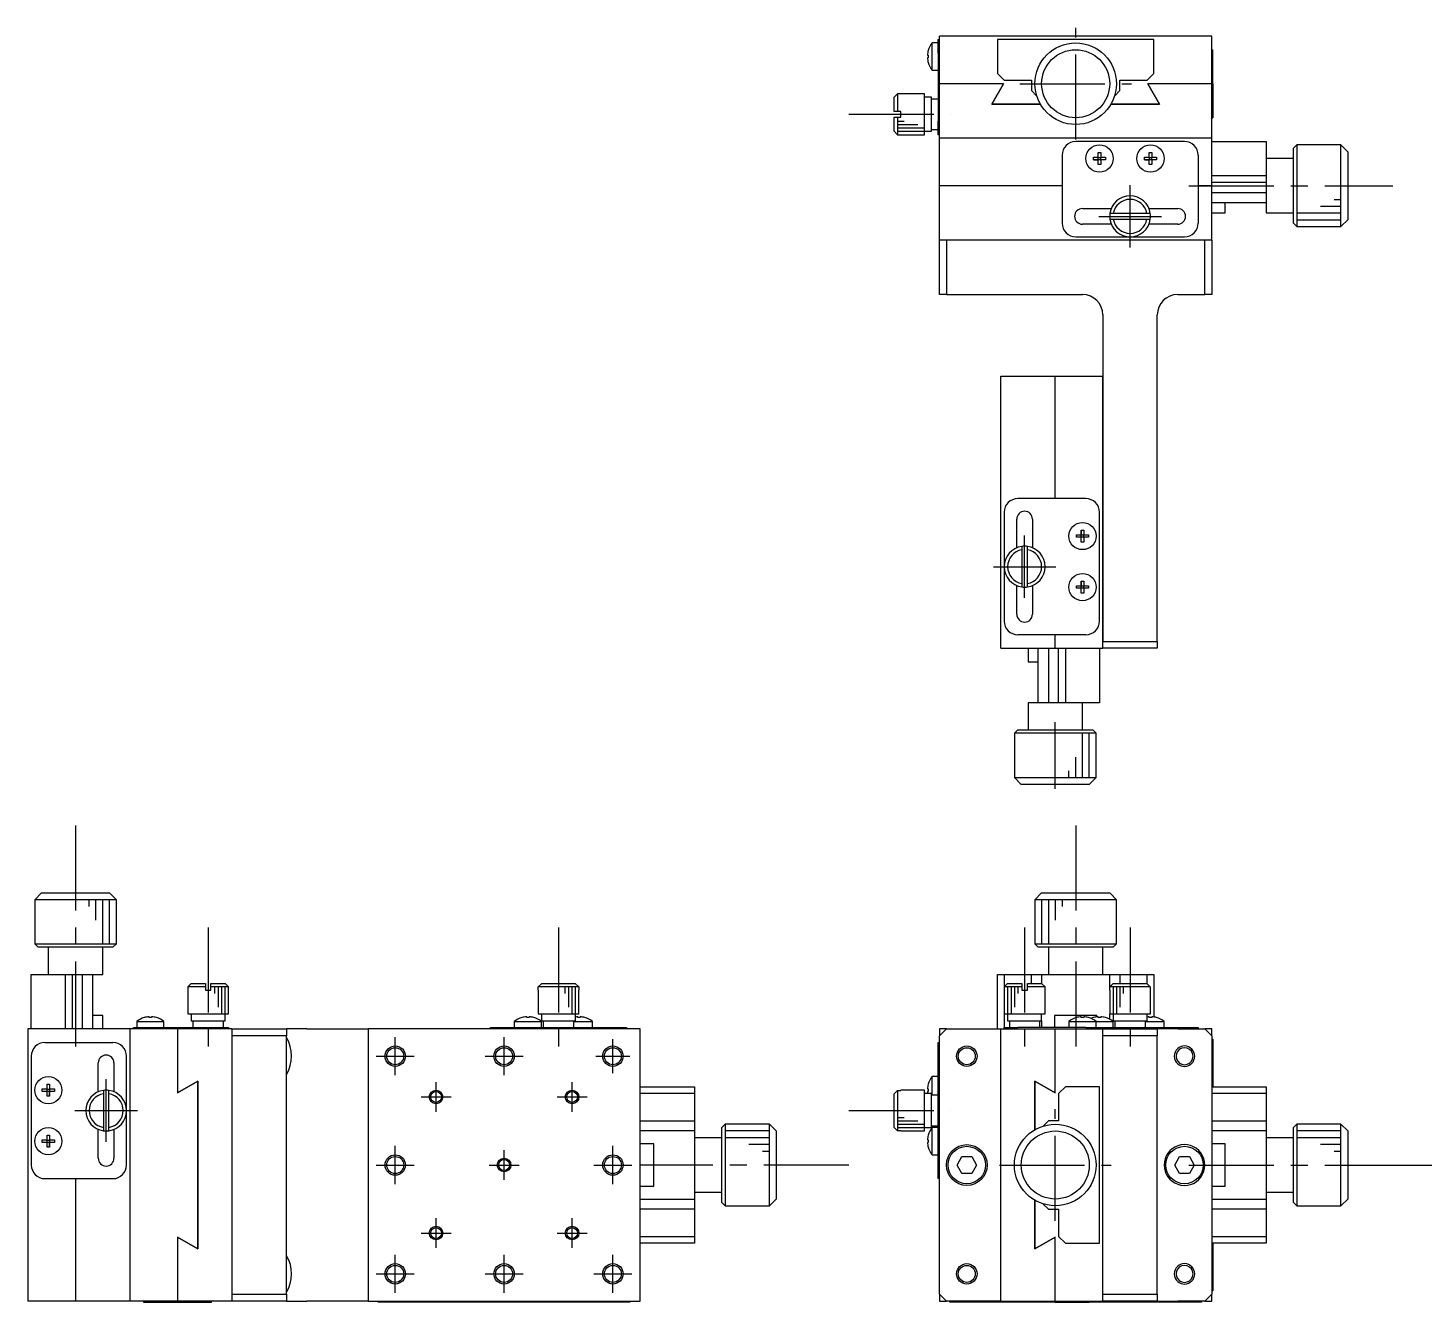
# Model space of a CAD drawing. Extents: x -70 to 406, y -5 to 333.
# Drawn here: x -4.7 to 200.5, y 145.7 to 333 of the extents above; entities that cross this region are included whole.
import ezdxf

# ---------------------------------------------------------------- set-up
doc = ezdxf.new("R2010")
doc.units = 0
doc.header["$LTSCALE"] = 10
doc.linetypes.add('CENTER', pattern=[2, 1.25, -0.25, 0.25, -0.25])
doc.layers.get('0').update_dxf_attribs({"linetype": 'CONTINUOUS'})
doc.layers.add('CENTER', color=1, linetype='CENTER')

msp = doc.modelspace()

# ---------------------------------------------------------------- linework, layer by layer
at = {"color": 7, "linetype": 'CONTINUOUS'}
for p, q in [((128.231722, 328.830366), (128.231722, 330.830366)), ((129.129721, 330.830366), (128.231722, 330.830366)), ((129.129721, 331.330366), (129.329721, 331.330366)), ((129.129721, 329.330366), (129.129721, 331.330366)), ((129.32972, 324.830366), (129.32972, 331.830366)), ((169.329721, 331.830366), (129.32972, 331.830366)), ((137.829722, 331.330368), (137.829722, 326.330367)), ((160.829722, 331.330368), (137.829722, 331.330368)), ((160.829722, 326.330367), (160.829722, 331.330368)), ((169.329722, 324.830366), (169.329721, 331.830366)), ((127.539863, 329.010366), (127.6602, 329.010366)), ((127.6602, 328.650366), (127.539863, 328.650366)), ((127.655577, 329.718982), (127.6602, 329.716727)), ((127.6602, 329.010366), (127.6602, 328.650366)), ((128.231722, 326.830366), (128.231722, 328.830366)), ((129.129721, 329.330366), (129.129721, 328.030366)), ((169.329722, 329.830366), (169.479722, 329.830366)), ((169.479722, 324.830366), (169.479722, 329.830366)), ((127.6602, 327.944004), (127.655577, 327.94175)), ((128.231722, 326.830366), (129.129721, 326.830366)), ((129.129721, 328.030366), (129.129721, 319.330366)), ((138.719722, 324.830366), (129.32972, 324.830366)), ((129.329722, 321.330366), (129.329722, 324.830366)), ((138.719722, 324.830366), (129.329722, 324.830366)), ((138.719722, 324.830366), (136.987672, 321.830366)), ((136.987672, 321.830366), (138.719722, 324.830366)), ((137.829722, 326.330367), (138.829722, 325.330367)), ((138.829722, 325.330367), (142.829723, 325.330367)), ((142.829723, 325.330367), (142.829723, 323.830368)), ((155.829721, 323.830368), (155.829721, 325.330367)), ((155.829721, 325.330367), (159.829722, 325.330367)), ((159.829722, 325.330367), (160.829722, 326.330367)), ((161.671773, 321.830366), (159.939722, 324.830366)), ((169.329722, 324.830366), (159.939722, 324.830366)), ((169.329722, 324.830366), (159.939722, 324.830366)), ((159.939722, 324.830366), (161.671773, 321.830366)), ((169.329722, 324.830366), (169.479722, 324.830366)), ((169.479722, 324.830366), (169.329722, 324.830366)), ((169.329722, 316.830366), (169.329722, 324.830366)), ((169.479722, 324.830366), (169.479722, 319.830366)), ((123.129721, 323.330366), (122.629721, 322.830366)), ((122.629721, 320.730366), (122.629721, 322.830366)), ((123.129721, 323.330366), (123.129721, 320.730366)), ((127.129721, 323.330366), (123.129721, 323.330366)), ((127.129721, 320.330366), (127.129721, 323.330366)), ((128.129721, 322.830366), (127.129721, 322.830366)), ((128.129721, 320.330366), (128.129721, 322.830366)), ((129.129721, 322.580367), (128.129721, 322.580367)), ((142.829723, 323.830368), (143.595408, 323.064683)), ((155.064037, 323.064683), (155.829721, 323.830368)), ((123.129721, 320.730366), (122.629721, 320.730366)), ((123.629721, 320.730366), (123.129721, 320.730366)), ((123.629721, 319.930366), (123.629721, 320.730366)), ((127.129721, 317.330366), (127.129721, 320.330366)), ((128.129721, 317.830366), (128.129721, 320.330366)), ((129.329722, 319.330366), (129.329722, 321.330366)), ((136.987672, 321.830366), (144.133571, 321.830366)), ((144.133571, 321.830366), (136.987672, 321.830366)), ((154.525874, 321.830366), (161.671773, 321.830366)), ((161.671773, 321.830366), (154.525874, 321.830366)), ((122.629721, 317.830366), (122.629721, 319.930366)), ((122.629721, 319.930366), (123.129721, 319.930366)), ((123.129721, 319.930366), (123.129721, 317.330366)), ((123.129721, 319.930366), (123.629721, 319.930366)), ((129.129721, 317.330366), (129.129721, 319.330366)), ((129.329722, 316.830366), (129.329722, 319.330366)), ((169.329722, 319.830366), (169.479722, 319.830366)), ((122.629721, 317.830366), (123.129721, 317.330366)), ((123.129721, 317.330366), (127.129721, 317.330366)), ((127.129721, 317.830366), (128.129721, 317.830366)), ((128.129721, 318.080367), (129.129721, 318.080367)), ((129.329721, 317.330366), (129.129721, 317.330366)), ((169.329722, 316.830366), (129.329721, 316.830366)), ((129.329721, 309.830366), (129.329721, 316.830366)), ((169.329722, 316.830366), (129.329722, 316.830366)), ((165.329722, 316.330366), (149.329722, 316.330366)), ((169.329722, 309.830366), (169.329722, 316.830366)), ((169.329722, 316.330368), (177.329722, 316.330368)), ((177.329722, 316.330368), (177.329722, 311.330367)), ((147.329722, 314.330366), (147.329722, 304.330366)), ((152.649722, 314.716727), (153.009722, 314.716727)), ((152.649722, 314.010366), (152.649722, 314.716727)), ((153.009722, 314.716727), (153.009722, 314.010366)), ((160.149722, 314.716727), (160.509722, 314.716727)), ((160.149722, 314.010366), (160.149722, 314.716727)), ((160.509722, 314.716727), (160.509722, 314.010366)), ((167.329722, 314.330366), (167.329722, 304.330366)), ((181.829722, 315.830367), (181.329722, 315.330367)), ((181.329722, 304.330367), (181.329722, 315.330367)), ((181.829722, 315.830367), (181.829722, 303.830367)), ((188.329722, 315.830367), (181.829722, 315.830367)), ((188.329722, 303.830367), (188.329722, 315.830367)), ((189.329722, 314.830367), (188.329722, 315.830367)), ((189.329722, 314.830367), (189.329722, 304.830367)), ((151.943361, 314.010366), (152.649722, 314.010366)), ((151.943361, 313.650366), (151.943361, 314.010366)), ((152.649722, 313.650366), (151.943361, 313.650366)), ((151.943361, 313.650366), (152.649722, 313.650366)), ((152.660095, 313.999994), (152.649722, 314.010366)), ((152.660095, 313.660738), (152.649722, 313.650366)), ((152.649722, 312.944004), (152.649722, 313.650366)), ((153.009722, 312.944004), (152.649722, 312.944004)), ((152.660095, 313.999994), (152.99935, 313.999994)), ((152.660095, 313.660738), (152.660095, 313.999994)), ((152.99935, 313.660738), (152.660095, 313.660738)), ((152.99935, 313.999994), (153.009722, 314.010366)), ((152.99935, 313.999994), (152.99935, 313.660738)), ((152.99935, 313.660738), (153.009722, 313.650366)), ((153.009722, 314.010366), (153.716084, 314.010366)), ((153.009722, 313.650366), (153.009722, 312.944004)), ((153.716084, 313.650366), (153.009722, 313.650366)), ((153.716084, 313.650366), (153.009722, 313.650366)), ((153.716084, 314.010366), (153.716084, 313.650366)), ((159.443361, 314.010366), (160.149722, 314.010366)), ((159.443361, 313.650366), (159.443361, 314.010366)), ((160.149722, 313.650366), (159.443361, 313.650366)), ((159.443361, 313.650366), (160.149722, 313.650366)), ((160.160095, 313.999994), (160.149722, 314.010366)), ((160.160095, 313.660738), (160.149722, 313.650366)), ((160.149722, 312.944004), (160.149722, 313.650366)), ((160.509722, 312.944004), (160.149722, 312.944004)), ((160.160095, 313.999994), (160.49935, 313.999994)), ((160.160095, 313.660738), (160.160095, 313.999994)), ((160.49935, 313.660738), (160.160095, 313.660738)), ((160.49935, 313.999994), (160.509722, 314.010366)), ((160.49935, 313.999994), (160.49935, 313.660738)), ((160.49935, 313.660738), (160.509722, 313.650366)), ((160.509722, 314.010366), (161.216084, 314.010366)), ((160.509722, 313.650366), (160.509722, 312.944004)), ((161.216084, 313.650366), (160.509722, 313.650366)), ((161.216084, 313.650366), (160.509722, 313.650366)), ((161.216084, 314.010366), (161.216084, 313.650366)), ((181.329722, 313.830367), (177.329722, 313.830367)), ((169.329722, 311.330367), (177.329722, 311.330367)), ((177.329722, 310.330367), (169.329722, 310.330367)), ((177.329722, 311.330367), (177.329722, 310.330367)), ((177.329722, 310.330367), (177.329722, 308.830368)), ((129.329721, 301.830366), (129.329721, 309.830366)), ((147.329722, 309.830366), (129.329721, 309.830366)), ((147.329722, 309.830366), (129.329721, 309.830366)), ((169.329721, 309.830366), (167.329722, 309.830366)), ((169.329722, 309.830366), (167.329722, 309.830366)), ((169.329721, 301.830366), (169.329721, 309.830366)), ((169.329722, 308.830368), (177.329722, 308.830368)), ((177.329722, 308.830368), (177.329722, 307.330368)), ((150.329722, 306.480366), (154.558891, 306.480366)), ((160.100552, 306.480366), (164.329722, 306.480366)), ((177.329722, 307.330368), (169.329722, 307.330368)), ((169.329722, 305.830367), (171.329722, 305.830367)), ((171.329722, 305.830367), (171.329722, 307.330368)), ((177.329722, 307.330368), (177.329722, 305.830367)), ((177.329722, 305.830367), (181.329722, 305.830367)), ((154.558891, 304.180366), (150.329722, 304.180366)), ((154.861929, 305.730366), (154.356508, 305.730366)), ((154.356508, 304.930366), (154.861929, 304.930366)), ((159.797514, 305.730366), (154.861929, 305.730366)), ((154.861929, 304.930366), (159.797514, 304.930366)), ((160.302935, 305.730366), (159.797514, 305.730366)), ((159.797514, 304.930366), (160.302935, 304.930366)), ((164.329722, 304.180366), (160.100552, 304.180366)), ((181.329722, 304.330367), (181.829722, 303.830367)), ((181.829722, 303.830367), (188.329722, 303.830367)), ((188.329722, 303.830367), (189.329722, 304.830367)), ((129.329721, 293.830366), (129.329721, 301.830366)), ((130.329721, 301.830366), (129.329721, 301.830366)), ((130.329721, 301.830366), (130.329721, 293.830366)), ((168.329721, 301.830366), (130.329721, 301.830366)), ((168.329721, 301.830366), (130.329721, 301.830366)), ((149.329722, 302.330366), (157.329721, 302.330366)), ((157.329721, 302.330366), (165.329722, 302.330366)), ((168.329721, 293.830366), (168.329721, 301.830366)), ((169.329721, 301.830366), (168.329721, 301.830366)), ((169.329721, 301.830366), (169.329721, 293.830366)), ((130.329721, 293.830366), (129.329721, 293.830366)), ((130.329721, 293.830366), (150.329721, 293.830366)), ((164.329721, 293.830366), (168.329721, 293.830366)), ((169.329721, 293.830366), (168.329721, 293.830366)), ((153.329721, 290.830366), (153.329721, 281.830367)), ((161.329721, 242.830366), (161.329721, 290.830366)), ((138.329721, 241.830367), (138.329721, 281.830367)), ((138.329721, 281.830367), (146.329721, 281.830367)), ((146.329721, 263.830366), (146.329721, 281.830367)), ((146.329721, 263.830366), (146.329721, 281.830367)), ((146.329721, 281.830367), (153.329721, 281.830367)), ((153.329721, 279.330367), (153.329721, 281.830367)), ((153.329721, 281.830367), (153.329721, 279.330367)), ((153.329721, 276.330367), (153.329721, 279.330367)), ((153.329721, 279.330367), (153.329721, 276.330367)), ((153.329721, 247.330367), (153.329721, 276.330367)), ((153.329721, 276.330367), (153.329721, 247.330367)), ((150.829721, 263.830366), (140.829721, 263.830366)), ((138.829721, 261.830366), (138.829721, 253.830367)), ((140.679721, 256.601197), (140.679721, 260.830366)), ((142.979721, 260.830366), (142.979721, 256.601197)), ((152.829721, 245.830366), (152.829721, 261.830366)), ((150.149721, 259.216727), (150.509721, 259.216727)), ((150.149721, 258.510366), (150.149721, 259.216727)), ((150.149721, 259.216727), (150.149721, 258.510366)), ((150.509721, 259.216727), (150.509721, 258.510366)), ((141.429721, 256.803581), (141.429721, 256.298159)), ((142.229721, 256.298159), (142.229721, 256.803581)), ((149.44336, 258.510366), (150.149721, 258.510366)), ((149.44336, 258.150366), (149.44336, 258.510366)), ((150.149721, 258.150366), (149.44336, 258.150366)), ((150.160094, 258.499994), (150.149721, 258.510366)), ((150.160094, 258.160738), (150.149721, 258.150366)), ((150.149721, 257.444004), (150.149721, 258.150366)), ((150.149721, 257.444004), (150.149721, 258.150366)), ((150.509721, 257.444004), (150.149721, 257.444004)), ((150.160094, 258.499994), (150.499349, 258.499994)), ((150.160094, 258.160738), (150.160094, 258.499994)), ((150.499349, 258.160738), (150.160094, 258.160738)), ((150.499349, 258.499994), (150.509721, 258.510366)), ((150.499349, 258.499994), (150.499349, 258.160738)), ((150.499349, 258.160738), (150.509721, 258.150366)), ((150.509721, 258.510366), (151.216083, 258.510366)), ((150.509721, 258.150366), (150.509721, 257.444004)), ((151.216083, 258.150366), (150.509721, 258.150366)), ((151.216083, 258.510366), (151.216083, 258.150366)), ((141.429721, 256.298159), (141.429721, 251.362574)), ((142.229721, 251.362574), (142.229721, 256.298159)), ((138.829721, 253.830367), (138.829721, 245.830366)), ((140.679721, 246.830366), (140.679721, 251.059537)), ((141.429721, 251.362574), (141.429721, 250.857153)), ((142.229721, 250.857153), (142.229721, 251.362574)), ((142.979721, 251.059537), (142.979721, 246.830366)), ((149.44336, 251.010366), (150.149721, 251.010366)), ((149.44336, 250.650366), (149.44336, 251.010366)), ((150.149721, 250.650366), (149.44336, 250.650366)), ((150.149721, 251.716727), (150.509721, 251.716727)), ((150.149721, 251.010366), (150.149721, 251.716727)), ((150.149721, 251.716727), (150.149721, 251.010366)), ((150.160094, 250.999994), (150.149721, 251.010366)), ((150.160094, 250.660738), (150.149721, 250.650366)), ((150.149721, 249.944004), (150.149721, 250.650366)), ((150.149721, 249.944004), (150.149721, 250.650366)), ((150.160094, 250.999994), (150.499349, 250.999994)), ((150.160094, 250.660738), (150.160094, 250.999994)), ((150.499349, 250.660738), (150.160094, 250.660738)), ((150.499349, 250.999994), (150.509721, 251.010366)), ((150.499349, 250.999994), (150.499349, 250.660738)), ((150.499349, 250.660738), (150.509721, 250.650366)), ((150.509721, 251.716727), (150.509721, 251.010366)), ((150.509721, 251.010366), (151.216083, 251.010366)), ((150.509721, 250.650366), (150.509721, 249.944004)), ((151.216083, 250.650366), (150.509721, 250.650366)), ((151.216083, 251.010366), (151.216083, 250.650366)), ((150.509721, 249.944004), (150.149721, 249.944004)), ((153.329721, 244.330367), (153.329721, 247.330367)), ((153.329721, 247.330367), (153.329721, 244.330367)), ((153.329721, 242.830366), (153.329721, 244.330367)), ((153.329721, 244.330367), (153.329721, 242.830366)), ((150.829721, 243.830366), (140.829721, 243.830366)), ((146.329721, 241.830367), (146.329721, 243.830366)), ((146.329721, 241.830366), (146.329721, 243.830366)), ((153.329721, 241.830366), (153.329721, 242.830366)), ((153.329721, 242.830366), (161.329721, 242.830366)), ((161.329721, 242.830366), (161.329721, 241.830366)), ((138.329721, 241.830367), (146.329721, 241.830367)), ((142.329722, 241.830366), (142.329722, 239.830366)), ((143.829723, 233.830366), (143.829723, 241.830366)), ((145.329723, 241.830366), (145.329723, 233.830366)), ((146.329721, 241.830366), (153.329721, 241.830366)), ((146.829722, 233.830366), (146.829722, 241.830366)), ((147.829722, 241.830366), (147.829722, 233.830366)), ((152.829723, 241.830366), (152.829723, 233.830366)), ((161.329721, 241.830366), (153.329721, 241.830366)), ((142.329722, 239.830366), (143.829723, 239.830366)), ((143.829723, 233.830366), (142.329722, 233.830366)), ((142.329722, 233.830366), (142.329722, 229.830366)), ((145.329723, 233.830366), (143.829723, 233.830366)), ((146.829722, 233.830366), (145.329723, 233.830366)), ((147.829722, 233.830366), (146.829722, 233.830366)), ((152.829723, 233.830366), (147.829722, 233.830366)), ((150.329722, 229.830366), (150.329722, 233.830366)), ((140.829722, 229.830366), (140.329722, 229.330366)), ((152.329722, 229.330366), (140.329722, 229.330366)), ((140.329722, 229.330366), (140.329722, 222.830366)), ((140.829722, 229.830366), (151.829722, 229.830366)), ((152.329722, 229.330366), (151.829722, 229.830366)), ((152.329722, 222.830366), (152.329722, 229.330366)), ((140.329722, 222.830366), (152.329722, 222.830366)), ((140.329722, 222.830366), (141.329722, 221.830366)), ((151.329722, 221.830366), (141.329722, 221.830366)), ((151.329722, 221.830366), (152.329722, 222.830366)), ((-2.696987, 205.870603), (-3.696987, 204.870603)), ((-2.696987, 205.870603), (7.303013, 205.870603)), ((8.303013, 204.870603), (7.303013, 205.870603)), ((144.329722, 205.870603), (143.329722, 204.870603)), ((144.329722, 205.870603), (154.329722, 205.870603)), ((155.329722, 204.870603), (154.329722, 205.870603)), ((8.303013, 204.870603), (-3.696987, 204.870603)), ((-3.696987, 204.870603), (-3.696987, 198.370603)), ((8.303013, 198.370603), (8.303013, 204.870603)), ((155.329722, 204.870603), (143.329722, 204.870603)), ((143.329722, 204.870603), (143.329722, 198.370603)), ((155.329722, 198.370603), (155.329722, 204.870603)), ((-3.696987, 198.370603), (8.303013, 198.370603)), ((-3.696987, 198.370603), (-3.196987, 197.870603)), ((7.803013, 197.870603), (-3.196987, 197.870603)), ((-1.696987, 197.870603), (-1.696987, 193.870603)), ((6.303013, 193.870603), (6.303013, 197.870603)), ((7.803013, 197.870603), (8.303013, 198.370603)), ((143.329722, 198.370603), (155.329722, 198.370603)), ((143.329722, 198.370603), (143.829722, 197.870603)), ((154.829722, 197.870603), (143.829722, 197.870603)), ((145.329722, 197.870603), (145.329722, 193.870603)), ((153.329722, 193.870603), (153.329722, 197.870603)), ((154.829722, 197.870603), (155.329722, 198.370603)), ((-4.196988, 185.870603), (-4.196988, 193.870603)), ((-4.196988, 193.870603), (0.803013, 193.870603)), ((0.803013, 185.870603), (0.803013, 193.870603)), ((0.803013, 193.870603), (1.803013, 193.870603)), ((1.803013, 193.870603), (1.803013, 185.870603)), ((1.803013, 193.870603), (3.303012, 193.870603)), ((3.303012, 185.870603), (3.303012, 193.870603)), ((3.303012, 193.870603), (4.803012, 193.870603)), ((4.803012, 193.870603), (4.803012, 185.870603)), ((4.803012, 193.870603), (6.303013, 193.870603)), ((137.829722, 185.870603), (137.829722, 193.870603)), ((137.829722, 193.870603), (138.829722, 193.870603)), ((138.829722, 193.870603), (138.829722, 192.070602)), ((138.829722, 193.870603), (142.829723, 193.870603)), ((142.829723, 192.570601), (142.829723, 193.870603)), ((142.829723, 193.870603), (144.329723, 193.870603)), ((144.329723, 193.870603), (146.207223, 193.870603)), ((144.329723, 193.870603), (144.329723, 192.570601)), ((146.207223, 193.870603), (152.452222, 193.870603)), ((152.452222, 193.870603), (154.329721, 193.870603)), ((154.329721, 191.570602), (154.329721, 193.870603)), ((154.329721, 193.870603), (155.829721, 193.870603)), ((155.829721, 193.870603), (155.829721, 192.570602)), ((155.829721, 193.870603), (159.829722, 193.870603)), ((159.829722, 192.538739), (159.829722, 193.870603)), ((159.829722, 193.870603), (160.829722, 193.870603)), ((160.829722, 193.870603), (160.829722, 187.626168)), ((19.303014, 192.570602), (18.803014, 192.070602)), ((21.403014, 192.070602), (18.803014, 192.070602)), ((18.803014, 192.070602), (18.803014, 188.070602)), ((19.303014, 192.570602), (21.403014, 192.570602)), ((21.403014, 192.570602), (21.403014, 192.070602)), ((21.403014, 192.070602), (21.403014, 191.570602)), ((21.403014, 191.570602), (22.203014, 191.570602)), ((22.203014, 192.570602), (24.303014, 192.570602)), ((22.203014, 192.070602), (22.203014, 192.570602)), ((24.803014, 192.070602), (22.203014, 192.070602)), ((22.203014, 191.570602), (22.203014, 192.070602)), ((24.803014, 192.070602), (24.303014, 192.570602)), ((24.803014, 188.070602), (24.803014, 192.070602)), ((70.303013, 191.570601), (70.329799, 191.570601)), ((70.303013, 191.570601), (70.303013, 188.070601)), ((70.329799, 192.070601), (70.83522, 192.570601)), ((76.276226, 192.070601), (70.329799, 192.070601)), ((70.329799, 191.570601), (70.329799, 192.070601)), ((70.83522, 192.570601), (75.770805, 192.570601)), ((75.770805, 192.570601), (76.276226, 192.070601)), ((76.276226, 192.070601), (76.276226, 191.570601)), ((76.276226, 191.570601), (76.303013, 191.570601)), ((76.303013, 188.070601), (76.303013, 191.570601)), ((139.329721, 192.570601), (138.829721, 192.070601)), ((141.429721, 192.070601), (138.829721, 192.070601)), ((138.829721, 192.070601), (138.829721, 188.070601)), ((139.329721, 192.570601), (141.429721, 192.570601)), ((141.429721, 192.570601), (141.429721, 192.070601)), ((141.429721, 192.070601), (141.429721, 191.570601)), ((141.429721, 191.570601), (142.229721, 191.570601)), ((142.229721, 192.570601), (144.329721, 192.570601)), ((142.229721, 192.070601), (142.229721, 192.570601)), ((144.829721, 192.070601), (142.229721, 192.070601)), ((142.229721, 191.570601), (142.229721, 192.070601)), ((144.829721, 192.070601), (144.329721, 192.570601)), ((144.829721, 188.070601), (144.829721, 192.070601)), ((154.329721, 191.570602), (154.356508, 191.570602)), ((154.329721, 191.570602), (154.329721, 188.070602)), ((154.356508, 192.070602), (154.861929, 192.570602)), ((160.302935, 192.070602), (154.356508, 192.070602)), ((154.356508, 191.570602), (154.356508, 192.070602)), ((154.861929, 192.570602), (159.797514, 192.570602)), ((159.797514, 192.570602), (160.302935, 192.070602)), ((160.302935, 192.070602), (160.302935, 191.570602)), ((160.302935, 191.570602), (160.329721, 191.570602)), ((160.329721, 188.070602), (160.329721, 191.570602)), ((6.303013, 187.870603), (4.803012, 187.870603)), ((6.303013, 185.870603), (6.303013, 187.870603)), ((11.303014, 186.968601), (15.303014, 186.968601)), ((11.303014, 186.968601), (11.303014, 186.070602)), ((12.416652, 187.540123), (12.414398, 187.544746)), ((13.123014, 187.540123), (13.123014, 187.66046)), ((13.483014, 187.540123), (13.123014, 187.540123)), ((13.483014, 187.66046), (13.483014, 187.540123)), ((14.19163, 187.544746), (14.189375, 187.540123)), ((15.303014, 186.070602), (15.303014, 186.968601)), ((18.803014, 188.070602), (24.803014, 188.070602)), ((19.303014, 188.070602), (19.303014, 187.070602)), ((19.303014, 187.070602), (24.303014, 187.070602)), ((19.553013, 187.070602), (19.553013, 186.070602)), ((24.053013, 186.070602), (24.053013, 187.070602)), ((24.303014, 187.070602), (24.303014, 188.070602)), ((66.803014, 186.9686), (70.803014, 186.9686)), ((66.803014, 186.9686), (66.803014, 186.070601)), ((67.916652, 187.540122), (67.914398, 187.544745)), ((67.916652, 187.540122), (67.914398, 187.544745)), ((68.623014, 187.540122), (68.623014, 187.660459)), ((68.983014, 187.540122), (68.623014, 187.540122)), ((68.983014, 187.660459), (68.983014, 187.540122)), ((69.69163, 187.544745), (69.689375, 187.540122)), ((69.69163, 187.544745), (69.689375, 187.540122)), ((70.303013, 188.070601), (76.303013, 188.070601)), ((70.803013, 188.070601), (70.803013, 187.070601)), ((70.803013, 187.070601), (75.803013, 187.070601)), ((70.803014, 186.070601), (70.803014, 186.9686)), ((71.053013, 187.070601), (71.053013, 186.070601)), ((75.553013, 186.070601), (75.553013, 187.070601)), ((75.553013, 186.9686), (78.303014, 186.9686)), ((75.803013, 187.070601), (75.803013, 188.070601)), ((76.123014, 187.540122), (76.123014, 187.660459)), ((76.483014, 187.540122), (76.123014, 187.540122)), ((76.483014, 187.660459), (76.483014, 187.540122)), ((77.19163, 187.544745), (77.189375, 187.540122)), ((77.19163, 187.544745), (77.189375, 187.540122)), ((78.303014, 186.070601), (78.303014, 186.9686)), ((138.829721, 188.070601), (141.829721, 188.070601)), ((138.829722, 188.070601), (138.829722, 186.070601)), ((139.329721, 188.070601), (139.329721, 187.070601)), ((139.329721, 187.070601), (141.829721, 187.070601)), ((139.579722, 187.070601), (139.579722, 186.070601)), ((141.829721, 188.070601), (144.829721, 188.070601)), ((141.829721, 187.070601), (144.329721, 187.070601)), ((144.079722, 186.070601), (144.079722, 187.070601)), ((144.329721, 187.070601), (144.329721, 188.070601)), ((144.329722, 187.070601), (144.329723, 186.070601)), ((146.207223, 187.870603), (146.207223, 186.070601)), ((152.452222, 187.870603), (146.207223, 187.870603)), ((148.329721, 186.9686), (150.329721, 186.9686)), ((148.329721, 186.9686), (148.329721, 186.070601)), ((149.44336, 187.540122), (149.441105, 187.544745)), ((150.149721, 187.540122), (150.149721, 187.660459)), ((150.509721, 187.540122), (150.149721, 187.540122)), ((150.329721, 186.9686), (152.329721, 186.9686)), ((150.509721, 187.660459), (150.509721, 187.540122)), ((150.829722, 186.968601), (152.32972, 186.968601)), ((151.218337, 187.544745), (151.216083, 187.540122)), ((151.943361, 187.540123), (151.941106, 187.544746)), ((151.943361, 187.540123), (151.941106, 187.544746)), ((152.32972, 186.968601), (154.829722, 186.968601)), ((152.329721, 186.070601), (152.329721, 186.9686)), ((152.452222, 187.643155), (152.452222, 187.870603)), ((152.649722, 187.540123), (152.649722, 187.66046)), ((153.009722, 187.540123), (152.649722, 187.540123)), ((153.009722, 187.66046), (153.009722, 187.540123)), ((153.718338, 187.544746), (153.716084, 187.540123)), ((153.718338, 187.544746), (153.716084, 187.540123)), ((154.329721, 188.070602), (160.329721, 188.070602)), ((154.329721, 187.297261), (154.329721, 188.070602)), ((154.829721, 188.070602), (154.829721, 187.070602)), ((154.829721, 187.070602), (159.829721, 187.070602)), ((154.829722, 186.070602), (154.829722, 186.968601)), ((155.079721, 187.070602), (155.079721, 186.070602)), ((159.579721, 186.070602), (159.579721, 187.070602)), ((159.579721, 186.968601), (162.329722, 186.968601)), ((159.829721, 187.070602), (159.829721, 188.070602)), ((160.149722, 187.540123), (160.149722, 187.66046)), ((160.509722, 187.540123), (160.149722, 187.540123)), ((160.509722, 187.66046), (160.509722, 187.540123)), ((161.218338, 187.544746), (161.216084, 187.540123)), ((161.218338, 187.544746), (161.216084, 187.540123)), ((162.329722, 186.070602), (162.329722, 186.968601)), ((-4.696986, 185.870603), (-4.696986, 145.870602)), ((2.303014, 185.870603), (-4.696986, 185.870603)), ((2.303014, 185.870603), (2.303014, 183.870603)), ((10.303014, 185.870602), (2.303014, 185.870602)), ((2.303014, 185.870602), (2.303014, 183.870603)), ((10.303014, 185.870602), (10.303014, 145.870601)), ((17.303014, 185.870602), (10.303014, 185.870602)), ((10.303014, 185.870602), (10.303014, 145.870602)), ((10.803014, 185.870602), (10.803014, 186.070602)), ((10.803014, 186.070602), (12.803014, 186.070602)), ((12.803014, 186.070602), (14.103014, 186.070602)), ((14.103014, 186.070602), (22.803014, 186.070602)), ((17.303014, 185.870602), (17.303014, 176.4806)), ((17.303014, 185.870601), (17.303014, 176.480601)), ((25.303014, 185.870601), (17.303014, 185.870601)), ((22.803014, 186.070602), (24.803014, 186.070602)), ((24.803014, 186.070602), (24.803014, 185.870602)), ((25.303014, 185.870601), (33.303014, 185.870601)), ((25.303014, 185.870601), (25.303014, 184.870601)), ((33.303014, 184.870601), (25.303014, 184.870601)), ((25.303014, 184.870601), (25.303014, 146.870601)), ((25.303014, 184.870601), (25.303014, 146.870601)), ((33.303014, 185.870601), (33.303014, 184.870601)), ((36.303014, 185.870601), (33.303014, 185.870601)), ((33.303014, 146.870601), (33.303014, 184.870601)), ((36.303014, 185.870601), (45.303013, 185.870601)), ((45.303013, 185.8706), (45.303013, 145.8706)), ((85.303013, 185.8706), (45.303013, 185.8706)), ((63.303014, 185.870601), (63.303014, 186.070601)), ((63.303014, 186.070601), (65.303014, 186.070601)), ((65.303014, 186.070601), (68.003014, 186.070601)), ((68.003014, 186.070601), (69.603014, 186.070601)), ((69.603014, 186.070601), (75.503014, 186.070601)), ((75.503014, 186.070601), (77.103014, 186.070601)), ((77.103014, 186.070601), (81.303014, 186.070601)), ((81.303014, 186.070601), (83.303014, 186.070601)), ((83.303014, 186.070601), (83.303014, 185.870601)), ((85.303013, 145.8706), (85.303013, 185.8706)), ((130.329721, 185.870601), (129.329721, 184.870601)), ((129.329721, 185.870601), (129.329721, 184.870601)), ((130.329721, 185.870601), (129.329721, 185.870601)), ((129.329721, 146.870601), (129.329721, 184.870601)), ((130.329721, 185.870601), (138.329721, 185.8706)), ((138.329721, 145.8706), (138.329721, 185.8706)), ((138.329721, 185.8706), (146.329721, 185.8706)), ((138.829721, 185.870601), (138.829721, 186.070601)), ((138.829721, 186.070601), (140.829721, 186.070601)), ((149.529721, 186.070601), (140.829721, 186.070601)), ((146.329721, 176.480599), (146.329721, 185.870601)), ((146.329721, 185.870601), (153.329721, 185.870601)), ((146.329721, 176.4806), (146.329721, 185.8706)), ((150.829721, 186.070601), (149.529721, 186.070601)), ((150.829721, 186.070601), (152.829721, 186.070601)), ((152.829721, 186.070601), (153.629722, 186.070602)), ((152.829721, 186.070601), (152.829721, 185.870601)), ((153.329721, 184.870601), (153.329721, 185.870601)), ((153.329721, 185.870601), (161.329721, 185.870601)), ((153.329721, 183.370601), (153.329721, 184.870601)), ((161.329721, 184.870601), (153.329721, 184.870601)), ((153.329721, 183.370601), (153.329721, 184.870601)), ((153.629722, 186.070602), (159.529722, 186.070602)), ((159.529722, 186.070602), (161.129722, 186.070602)), ((161.129722, 186.070602), (165.329722, 186.070602)), ((161.329721, 185.870601), (161.329721, 184.870601)), ((164.329721, 185.870601), (161.329721, 185.870601)), ((161.329721, 146.870601), (161.329721, 184.870601)), ((164.329721, 185.870601), (168.329721, 185.870601)), ((165.329722, 186.070602), (167.329722, 186.070602)), ((167.329722, 186.070602), (167.329722, 185.870602)), ((169.329721, 184.870601), (168.329721, 185.870601)), ((169.329721, 185.870601), (168.329721, 185.870601)), ((169.329721, 184.870601), (169.329721, 185.870601)), ((169.329721, 184.870601), (169.329721, 146.870601)), ((-2.196986, 183.870603), (7.803014, 183.870603)), ((33.310858, 184.61317), (33.303014, 184.699028)), ((129.129721, 183.870603), (129.329721, 183.870603)), ((129.129721, 181.870603), (129.129721, 183.870603)), ((153.329721, 180.370601), (153.329721, 183.370601)), ((153.329721, 180.370601), (153.329721, 183.370601)), ((169.329722, 184.370602), (169.479722, 184.370602)), ((169.479722, 184.370602), (169.479722, 177.3706)), ((-4.196986, 181.870603), (-4.196986, 165.870603)), ((5.653014, 176.641432), (5.653014, 180.870603)), ((7.953014, 180.870603), (7.953014, 176.641432)), ((9.803014, 173.870602), (9.803014, 181.870603)), ((129.129721, 177.670603), (129.129721, 181.870603)), ((33.303014, 179.042173), (33.318494, 179.168965)), ((128.231722, 176.120602), (128.231722, 178.870603)), ((129.129721, 178.870603), (128.231722, 178.870603)), ((153.329721, 151.370601), (153.329721, 180.370601)), ((153.329721, 151.370601), (153.329721, 180.370601)), ((-2.583348, 176.690603), (-2.583348, 177.050603)), ((-2.583348, 177.050603), (-1.876986, 177.050603)), ((-1.876986, 176.690603), (-2.583348, 176.690603)), ((-1.876986, 177.756964), (-1.516986, 177.756964)), ((-1.876986, 177.050603), (-1.876986, 177.756964)), ((-1.866614, 177.04023), (-1.876986, 177.050603)), ((-1.866614, 176.700975), (-1.876986, 176.690603)), ((-1.876986, 175.984241), (-1.876986, 176.690603)), ((-1.866614, 176.700975), (-1.866614, 177.04023)), ((-1.866614, 177.04023), (-1.527358, 177.04023)), ((-1.527358, 176.700975), (-1.866614, 176.700975)), ((-1.527358, 177.04023), (-1.516986, 177.050603)), ((-1.527358, 177.04023), (-1.527358, 176.700975)), ((-1.527358, 176.700975), (-1.516986, 176.690603)), ((-1.516986, 177.756964), (-1.516986, 177.050603)), ((-1.516986, 177.756964), (-1.516986, 177.050603)), ((-1.516986, 177.050603), (-0.810625, 177.050603)), ((-1.516986, 176.690603), (-1.516986, 175.984241)), ((-0.810625, 176.690603), (-1.516986, 176.690603)), ((-1.516986, 175.984241), (-1.516986, 176.690603)), ((-0.810625, 177.050603), (-0.810625, 176.690603)), ((6.403014, 176.843815), (6.403014, 176.338394)), ((7.203014, 176.338394), (7.203014, 176.843815)), ((20.303014, 178.212651), (17.303014, 176.480601)), ((17.303014, 176.4806), (20.303014, 178.21265)), ((20.303014, 153.52855), (20.303014, 178.212651)), ((20.303014, 178.21265), (20.303014, 153.528549)), ((85.303014, 177.370599), (93.303014, 177.370599)), ((93.303014, 177.370599), (93.303014, 176.370599)), ((122.629721, 176.338394), (123.129721, 176.843815)), ((123.129721, 176.843815), (123.129721, 170.897388)), ((123.129721, 176.843815), (123.629721, 176.843815)), ((123.629721, 176.843815), (123.629721, 176.870602)), ((127.129721, 176.870602), (123.629721, 176.870602)), ((127.129721, 170.870602), (127.129721, 176.870602)), ((127.539863, 177.050603), (127.6602, 177.050603)), ((127.6602, 176.690603), (127.539863, 176.690603)), ((127.655577, 177.759219), (127.6602, 177.756964)), ((127.655577, 177.759219), (127.6602, 177.756964)), ((127.6602, 177.050603), (127.6602, 176.690603)), ((129.129721, 176.070603), (129.129721, 177.670603)), ((143.329721, 178.21265), (143.329721, 171.06675)), ((146.329721, 176.4806), (143.329721, 178.21265)), ((143.329721, 171.06675), (143.329721, 178.212649)), ((143.329721, 178.212649), (146.329721, 176.480599)), ((147.829722, 177.370599), (146.829722, 176.370599)), ((152.829723, 177.370599), (147.829722, 177.370599)), ((152.829723, 154.370599), (152.829723, 177.370599)), ((169.329722, 177.3706), (177.329722, 177.3706)), ((177.329722, 177.3706), (177.329722, 176.3706)), ((-1.516986, 175.984241), (-1.876986, 175.984241)), ((6.403014, 176.338394), (6.403014, 171.402809)), ((7.203014, 171.402809), (7.203014, 176.338394)), ((93.303014, 176.370599), (85.303014, 176.370599)), ((93.303014, 176.370599), (93.303014, 172.370598)), ((122.629721, 171.402809), (122.629721, 176.338394)), ((128.129721, 176.370602), (127.129721, 176.370602)), ((128.129721, 171.370602), (128.129721, 176.370602)), ((129.129721, 176.120602), (128.129721, 176.120602)), ((129.129721, 170.170603), (129.129721, 176.070603)), ((146.829722, 176.370599), (146.829722, 172.370598)), ((177.329722, 176.3706), (169.329722, 176.3706)), ((177.329722, 176.3706), (177.329722, 172.370599)), ((9.803014, 165.870603), (9.803014, 173.870602)), ((5.653014, 166.870603), (5.653014, 171.099771)), ((6.403014, 171.402809), (6.403014, 170.897388)), ((7.203014, 170.897388), (7.203014, 171.402809)), ((7.953014, 171.099771), (7.953014, 166.870603)), ((85.303014, 172.370598), (93.303014, 172.370598)), ((93.303014, 170.870598), (85.303014, 170.870598)), ((93.303014, 172.370598), (93.303014, 170.870598)), ((93.303014, 170.870598), (93.303014, 168.993098)), ((97.803014, 171.870599), (97.303014, 171.370599)), ((97.303014, 160.370599), (97.303014, 171.370599)), ((97.803014, 171.870599), (97.803014, 159.870599)), ((104.303014, 171.870599), (97.803014, 171.870599)), ((104.303014, 159.870599), (104.303014, 171.870599)), ((105.303014, 170.870599), (104.303014, 171.870599)), ((105.303014, 170.870599), (105.303014, 160.870599)), ((123.129721, 170.897388), (122.629721, 171.402809)), ((123.629721, 170.897388), (123.129721, 170.897388)), ((123.629721, 170.870602), (123.629721, 170.897388)), ((123.629721, 170.870602), (127.129721, 170.870602)), ((127.129721, 171.370602), (128.129721, 171.370602)), ((128.129721, 171.620602), (129.129721, 171.620602)), ((128.231722, 167.370603), (128.231722, 171.370603)), ((129.129721, 171.370603), (128.231722, 171.370603)), ((145.329723, 172.370598), (144.564039, 171.604913)), ((146.829722, 172.370598), (145.329723, 172.370598)), ((169.329722, 172.370599), (177.329722, 172.370599)), ((177.329722, 170.870599), (169.329722, 170.870599)), ((177.329722, 172.370599), (177.329722, 170.870599)), ((177.329722, 170.870599), (177.329722, 168.993099)), ((181.829722, 171.8706), (181.329722, 171.3706)), ((181.329722, 160.3706), (181.329722, 171.3706)), ((181.829722, 171.8706), (181.829722, 159.8706)), ((188.329722, 171.8706), (181.829722, 171.8706)), ((188.329722, 159.8706), (188.329722, 171.8706)), ((189.329722, 170.8706), (188.329722, 171.8706)), ((189.329722, 170.8706), (189.329722, 160.8706)), ((-2.583348, 169.190603), (-2.583348, 169.550603)), ((-2.583348, 169.550603), (-1.876986, 169.550603)), ((-1.876986, 169.190603), (-2.583348, 169.190603)), ((-1.876986, 170.256964), (-1.516986, 170.256964)), ((-1.876986, 169.550603), (-1.876986, 170.256964)), ((-1.866614, 169.54023), (-1.876986, 169.550603)), ((-1.866614, 169.200975), (-1.876986, 169.190603)), ((-1.876986, 168.484241), (-1.876986, 169.190603)), ((-1.516986, 168.484241), (-1.876986, 168.484241)), ((-1.866614, 169.200975), (-1.866614, 169.54023)), ((-1.866614, 169.54023), (-1.527358, 169.54023)), ((-1.527358, 169.200975), (-1.866614, 169.200975)), ((-1.527358, 169.54023), (-1.516986, 169.550603)), ((-1.527358, 169.54023), (-1.527358, 169.200975)), ((-1.527358, 169.200975), (-1.516986, 169.190603)), ((-1.516986, 170.256964), (-1.516986, 169.550603)), ((-1.516986, 170.256964), (-1.516986, 169.550603)), ((-1.516986, 169.550603), (-0.810625, 169.550603)), ((-1.516986, 169.190603), (-1.516986, 168.484241)), ((-0.810625, 169.190603), (-1.516986, 169.190603)), ((-1.516986, 168.484241), (-1.516986, 169.190603)), ((-0.810625, 169.550603), (-0.810625, 169.190603)), ((87.303014, 168.993098), (85.303014, 168.993098)), ((87.303014, 162.748099), (87.303014, 168.993098)), ((97.303014, 169.870599), (93.303014, 169.870599)), ((93.303014, 168.993098), (93.303014, 162.748099)), ((127.539863, 169.550603), (127.6602, 169.550603)), ((127.6602, 169.190603), (127.539863, 169.190603)), ((127.655577, 170.259219), (127.6602, 170.256964)), ((127.655577, 170.259219), (127.6602, 170.256964)), ((127.6602, 168.484241), (127.655577, 168.481987)), ((127.6602, 168.484241), (127.655577, 168.481987)), ((127.6602, 169.550603), (127.6602, 169.190603)), ((129.129721, 168.570603), (129.129721, 170.170603)), ((129.129721, 165.870603), (129.129721, 168.570603)), ((171.329722, 168.993099), (169.329722, 168.993099)), ((171.329722, 162.7481), (171.329722, 168.993099)), ((181.329722, 169.8706), (177.329722, 169.8706)), ((177.329722, 168.993099), (177.329722, 162.7481)), ((128.231722, 167.370603), (129.129721, 167.370603)), ((131.886346, 165.870601), (132.608034, 167.120601)), ((132.608034, 167.120601), (134.051409, 167.120601)), ((134.051409, 167.120601), (134.773097, 165.870601)), ((163.886346, 165.870601), (164.608034, 167.120601)), ((164.608034, 167.120601), (166.051409, 167.120601)), ((166.051409, 167.120601), (166.773097, 165.870601)), ((129.129721, 163.870603), (129.129721, 165.870603)), ((132.608034, 164.620601), (131.886346, 165.870601)), ((134.051409, 164.620601), (132.608034, 164.620601)), ((134.773097, 165.870601), (134.051409, 164.620601)), ((164.608034, 164.620601), (163.886346, 165.870601)), ((166.051409, 164.620601), (164.608034, 164.620601)), ((166.773097, 165.870601), (166.051409, 164.620601)), ((-2.196986, 163.870603), (7.803014, 163.870603)), ((2.303014, 163.870603), (2.303014, 145.870602)), ((2.303014, 163.870603), (2.303014, 145.870602)), ((85.303014, 162.748099), (87.303014, 162.748099)), ((93.303014, 162.748099), (93.303014, 160.8706)), ((129.329721, 163.870603), (129.129721, 163.870603)), ((169.329722, 162.7481), (171.329722, 162.7481)), ((177.329722, 162.7481), (177.329722, 160.870601)), ((85.303014, 160.8706), (93.303014, 160.8706)), ((93.303014, 161.870599), (97.303014, 161.870599)), ((93.303014, 160.8706), (93.303014, 159.3706)), ((97.303014, 160.370599), (97.803014, 159.870599)), ((104.303014, 159.870599), (105.303014, 160.870599)), ((143.329721, 160.674447), (143.329721, 153.528549)), ((143.329721, 153.528548), (143.329721, 160.674447)), ((144.564039, 160.136284), (145.329723, 159.3706)), ((169.329722, 160.870601), (177.329722, 160.870601)), ((177.329722, 161.8706), (181.329722, 161.8706)), ((177.329722, 160.870601), (177.329722, 159.370601)), ((181.329722, 160.3706), (181.829722, 159.8706)), ((188.329722, 159.8706), (189.329722, 160.8706)), ((93.303014, 159.3706), (85.303014, 159.3706)), ((93.303014, 159.3706), (93.303014, 155.370599)), ((97.803014, 159.870599), (104.303014, 159.870599)), ((145.329723, 159.3706), (146.829722, 159.3706)), ((146.829722, 159.3706), (146.829722, 155.370599)), ((177.329722, 159.370601), (169.329722, 159.370601)), ((177.329722, 159.370601), (177.329722, 155.3706)), ((181.829722, 159.8706), (188.329722, 159.8706)), ((17.303014, 155.260601), (17.303014, 145.870601)), ((17.303014, 155.260601), (20.303014, 153.52855)), ((20.303014, 153.528549), (17.303014, 155.2606)), ((17.303014, 155.2606), (17.303014, 145.870601)), ((85.303014, 155.370599), (93.303014, 155.370599)), ((93.303014, 154.370599), (85.303014, 154.370599)), ((93.303014, 155.370599), (93.303014, 154.370599)), ((143.329721, 153.528549), (146.329721, 155.2606)), ((146.329721, 155.260599), (143.329721, 153.528548)), ((146.329721, 145.8706), (146.329721, 155.2606)), ((146.329721, 145.870599), (146.329721, 155.260599)), ((146.829722, 155.370599), (147.829722, 154.370599)), ((147.829722, 154.370599), (152.829723, 154.370599)), ((169.329722, 155.3706), (177.329722, 155.3706)), ((177.329722, 154.3706), (169.329722, 154.3706)), ((169.479722, 154.3706), (169.479722, 147.370602)), ((177.329722, 155.3706), (177.329722, 154.3706)), ((33.304385, 152.66535), (33.303014, 152.699028)), ((33.325321, 152.54201), (33.304385, 152.66535)), ((153.329721, 148.370601), (153.329721, 151.370601)), ((153.329721, 148.370601), (153.329721, 151.370601)), ((153.329721, 146.870601), (153.329721, 148.370601)), ((153.329721, 146.870601), (153.329721, 148.370601)), ((2.303014, 145.870602), (-4.696986, 145.870602)), ((10.303014, 145.870602), (2.303014, 145.870602)), ((17.303014, 145.870601), (10.303014, 145.870601)), ((12.303014, 145.870601), (12.303014, 145.720601)), ((17.303014, 145.870601), (17.303014, 145.720601)), ((17.303014, 145.870601), (17.303014, 145.720601)), ((25.303014, 145.870601), (17.303014, 145.870601)), ((22.303014, 145.720601), (22.303014, 145.870601)), ((25.303014, 146.870601), (33.303014, 146.870601)), ((25.303014, 146.870601), (25.303014, 145.870601)), ((33.303014, 145.870601), (25.303014, 145.870601)), ((33.303014, 147.042173), (33.31878, 147.170314)), ((33.303014, 146.870601), (33.303014, 145.870601)), ((33.303014, 145.870601), (36.303014, 145.870601)), ((45.303013, 145.8706), (36.303014, 145.870601)), ((45.303013, 145.8706), (85.303013, 145.8706)), ((46.803013, 145.7206), (46.803013, 145.8706)), ((83.803013, 145.8706), (83.803013, 145.7206)), ((129.329721, 146.870601), (130.329721, 145.870601)), ((129.329721, 146.870601), (129.329721, 145.870601)), ((129.329721, 145.870601), (130.329721, 145.870601)), ((138.329721, 145.8706), (130.329721, 145.870601)), ((130.829721, 145.720601), (130.829721, 145.870601)), ((138.329721, 145.8706), (146.329721, 145.8706)), ((141.329721, 145.8706), (141.329721, 145.7206)), ((146.329721, 145.8706), (146.329721, 145.7206)), ((146.329721, 145.7206), (146.329721, 145.8706)), ((146.329721, 145.870599), (153.329721, 145.8706)), ((151.329721, 145.8706), (151.329721, 145.7206)), ((153.329721, 145.8706), (153.329721, 146.870601)), ((153.329721, 146.870601), (161.329721, 146.870601)), ((161.329721, 145.870601), (153.329721, 145.870601)), ((161.329721, 146.870601), (161.329721, 145.870601)), ((161.329721, 145.870601), (164.329721, 145.870601)), ((168.329721, 145.870601), (164.329721, 145.870601)), ((167.829721, 145.870601), (167.829721, 145.720601)), ((168.329721, 145.870601), (169.329721, 146.870601)), ((168.329721, 145.870601), (169.329721, 145.870601)), ((169.329721, 145.870601), (169.329721, 146.870601)), ((169.479722, 147.370602), (169.329722, 147.370602)), ((12.303014, 145.720601), (17.303014, 145.720601)), ((17.303014, 145.720601), (22.303014, 145.720601)), ((83.803013, 145.7206), (46.803013, 145.7206)), ((141.329721, 145.7206), (130.829721, 145.720601)), ((146.329721, 145.7206), (141.329721, 145.7206)), ((146.329721, 145.7206), (151.329721, 145.7206)), ((167.829721, 145.720601), (151.329721, 145.720601))]:
    msp.add_line(p, q, dxfattribs=at)
at = {"color": 3, "linetype": 'CONTINUOUS'}
for p, q in [((123.129721, 319.330366), (124.129721, 319.330366)), ((123.129721, 318.830366), (126.129721, 318.830366)), ((123.129721, 318.330366), (127.129721, 318.330366)), ((123.129721, 317.830366), (127.129721, 317.830366)), ((181.829722, 305.830367), (188.329722, 305.830367)), ((185.329722, 306.830367), (188.329722, 306.830367)), ((187.329722, 307.830367), (188.329722, 307.830367)), ((181.829722, 304.830367), (188.329722, 304.830367)), ((150.329722, 222.830366), (150.329722, 229.330366)), ((151.329722, 222.830366), (151.329722, 229.330366)), ((149.329722, 222.830366), (149.329722, 225.830366)), ((148.329722, 222.830366), (148.329722, 223.830366)), ((4.303013, 203.870603), (4.303013, 204.870603)), ((5.303013, 201.870603), (5.303013, 204.870603)), ((6.303013, 198.370603), (6.303013, 204.870603)), ((7.303013, 198.370603), (7.303013, 204.870603)), ((144.329722, 204.870603), (144.329722, 198.370603)), ((145.329722, 204.870603), (145.329722, 198.370603)), ((146.329722, 204.870603), (146.329722, 201.870603)), ((147.329722, 204.870603), (147.329722, 203.870603)), ((22.803014, 191.070602), (22.803014, 192.070602)), ((23.303014, 189.070602), (23.303014, 192.070602)), ((23.803014, 188.070602), (23.803014, 192.070602)), ((24.303014, 188.070602), (24.303014, 192.070602)), ((74.303013, 191.070601), (74.303013, 192.070601)), ((74.803013, 189.070601), (74.803013, 192.070601)), ((75.303013, 188.070601), (75.303013, 192.070601)), ((75.803013, 188.070601), (75.803013, 192.070601)), ((139.329721, 192.070601), (139.329721, 188.070601)), ((139.829721, 192.070601), (139.829721, 188.070601)), ((140.329721, 192.070601), (140.329721, 189.070601)), ((140.829721, 192.070601), (140.829721, 191.070601)), ((154.829721, 192.070602), (154.829721, 188.070602)), ((155.329721, 192.070602), (155.329721, 188.070602)), ((155.829721, 192.070602), (155.829721, 189.070602)), ((156.329721, 192.070602), (156.329721, 191.070602)), ((123.129721, 172.870602), (124.129721, 172.870602)), ((104.303014, 170.870599), (97.803014, 170.870599)), ((123.129721, 172.370602), (126.129721, 172.370602)), ((123.129721, 171.870602), (127.129721, 171.870602)), ((123.129721, 171.370602), (127.129721, 171.370602)), ((188.329722, 170.8706), (181.829722, 170.8706)), ((104.303014, 169.870599), (97.803014, 169.870599)), ((104.303014, 168.870599), (101.303014, 168.870599)), ((188.329722, 169.8706), (181.829722, 169.8706)), ((188.329722, 168.8706), (185.329722, 168.8706)), ((104.303014, 167.870599), (103.303014, 167.870599)), ((188.329722, 167.8706), (187.329722, 167.8706))]:
    msp.add_line(p, q, dxfattribs=at)
at = {"color": 7, "linetype": 'CONTINUOUS'}
for centre, radius in [((149.329722, 324.830367), 6), ((149.329722, 324.830367), 5), ((152.829722, 313.830366), 2), ((160.329722, 313.830366), 2), ((150.329721, 258.330366), 2), ((150.329721, 250.830366), 2), ((49.303013, 181.8706), 1.25), ((65.303013, 181.8706), 1.25), ((81.303013, 181.8706), 1.25), ((133.329721, 181.870601), 1.25), ((-1.696986, 176.870603), 2), ((55.303013, 175.8706), 0.8), ((75.303013, 175.8706), 0.8), ((-1.696986, 169.370603), 2), ((146.329722, 165.870599), 6), ((146.329722, 165.870599), 5), ((133.329721, 165.870601), 3), ((133.329721, 165.870601), 2.75), ((165.329721, 165.870601), 2.75), ((49.303013, 165.8706), 1.25), ((65.303013, 165.8706), 0.8), ((81.303013, 165.8706), 1.25), ((55.303013, 155.8706), 0.8), ((75.303013, 155.8706), 0.8), ((49.303013, 149.8706), 1.25), ((65.303013, 149.8706), 1.25), ((81.303013, 149.8706), 1.25), ((133.329721, 149.870601), 1.25)]:
    msp.add_circle(centre, radius, dxfattribs=at)
at = {"color": 3, "linetype": 'CONTINUOUS'}
for centre, radius in [((49.303013, 181.8706), 1.5), ((65.303013, 181.8706), 1.5), ((81.303013, 181.8706), 1.5), ((133.329721, 181.870601), 1.5), ((55.303013, 175.8706), 1), ((75.303013, 175.8706), 1), ((49.303013, 165.8706), 1.5), ((65.303013, 165.8706), 1), ((81.303013, 165.8706), 1.5), ((55.303013, 155.8706), 1), ((75.303013, 155.8706), 1), ((49.303013, 149.8706), 1.5), ((65.303013, 149.8706), 1.5), ((81.303013, 149.8706), 1.5), ((133.329721, 149.870601), 1.5)]:
    msp.add_circle(centre, radius, dxfattribs=at)
at = {"color": 7, "linetype": 'CONTINUOUS'}
for centre, radius, start, end in [((130.729721, 328.830366), 3.2, 141.317813, 163.877467), ((130.729721, 328.830366), 3.194933, 163.893288, 176.770291), ((130.729721, 328.830366), 3.194933, 183.229709, 196.106712), ((130.729721, 328.830366), 3.2, 196.122533, 218.682187), ((149.329722, 314.330366), 2, 90, 180), ((165.329722, 314.330366), 2, 0, 90), ((157.329721, 305.330366), 3, 7.662256, 172.337744), ((150.329722, 305.330366), 1.15, 90, 270), ((157.329721, 305.330366), 2.5, 9.206896, 170.793104), ((164.329722, 305.330366), 1.15, 270, 90), ((149.329722, 304.330366), 2, 180, 270), ((157.329721, 305.330366), 3, 172.337744, 187.662256), ((157.329721, 305.330366), 3, 187.662256, 352.337744), ((157.329721, 305.330366), 2.5, 189.206896, 350.793104), ((157.329721, 305.330366), 3, 352.337744, 7.662256), ((165.329722, 304.330366), 2, 270, 0), ((150.329721, 290.830366), 3, 0, 90), ((164.329721, 290.830366), 3, 90, 180), ((140.829721, 261.830366), 2, 90, 180), ((150.829721, 261.830366), 2, 0, 90), ((141.829721, 260.830366), 1.15, 0, 180), ((141.829721, 253.830367), 3, 97.662256, 262.337744), ((141.829721, 253.830367), 3, 82.337744, 97.662256), ((141.829721, 253.830367), 3, 277.662256, 82.337744), ((141.829721, 253.830367), 2.5, 99.206896, 260.793104), ((141.829721, 253.830367), 2.5, 279.206896, 80.793104), ((141.829721, 253.830367), 3, 262.337744, 277.662256), ((141.829721, 246.830366), 1.15, 180, 0), ((140.829721, 245.830366), 2, 180, 270), ((150.829721, 245.830366), 2, 270, 0), ((13.303014, 184.470602), 3.2, 106.122533, 128.682187), ((13.303014, 184.470602), 3.194933, 93.229709, 106.106712), ((13.303014, 184.470602), 3.194933, 73.893288, 86.770291), ((13.303014, 184.470602), 3.2, 51.317813, 73.877467), ((68.803014, 184.470601), 3.2, 106.122533, 128.682187), ((68.803014, 184.470601), 3.194933, 93.229709, 106.106712), ((68.803014, 184.470601), 3.194933, 73.893288, 86.770291), ((68.803014, 184.470601), 3.2, 51.317813, 73.877467), ((76.303014, 184.470601), 3.194933, 93.229709, 99.003691), ((76.303014, 184.470601), 3.194933, 73.893288, 86.770291), ((76.303014, 184.470601), 3.2, 51.317813, 73.877467), ((150.329721, 184.470601), 3.2, 106.122533, 128.682187), ((150.329721, 184.470601), 3.194933, 93.229709, 106.106712), ((150.329721, 184.470601), 3.194933, 73.893288, 86.770291), ((150.329721, 184.470601), 3.2, 51.317813, 73.877467), ((152.829722, 184.470602), 3.2, 106.122533, 112.993427), ((152.829722, 184.470602), 3.194933, 93.229709, 106.106712), ((152.829722, 184.470602), 3.194933, 73.893288, 86.770291), ((152.829722, 184.470602), 3.2, 51.317813, 73.877467), ((160.329722, 184.470602), 3.194933, 93.229709, 99.003673), ((160.329722, 184.470602), 3.194933, 73.893288, 86.770291), ((160.329722, 184.470602), 3.2, 51.317813, 73.877467), ((-2.196986, 181.870603), 2, 90, 180), ((7.803014, 181.870603), 2, 0, 90), ((28.748926, 181.884664), 5.315634, 329.27694263, 30.8837825), ((165.329721, 181.870601), 1.25, 216.869898, 143.130102), ((6.803014, 180.870603), 1.15, 0, 180), ((165.329764, 181.870601), 1.250034, 143.131271, 216.868729), ((130.729721, 176.870603), 3.2, 141.317813, 163.877467), ((6.803014, 173.870602), 3, 97.662256, 262.337744), ((6.803014, 173.870602), 3, 82.337744, 97.662256), ((6.803014, 173.870602), 3, 277.662256, 82.337744), ((130.729721, 176.870603), 3.194933, 163.893288, 176.770291), ((130.729721, 176.870603), 3.194933, 183.229709, 189.003691), ((6.803014, 173.870602), 2.5, 99.206896, 260.793104), ((6.803014, 173.870602), 2.5, 279.206896, 80.793104), ((6.803014, 173.870602), 3, 262.337744, 277.662256), ((130.729721, 169.370603), 3.2, 141.317813, 163.877467), ((130.729721, 169.370603), 3.194933, 163.893288, 176.770291), ((130.729721, 169.370603), 3.194933, 183.229709, 196.106712), ((130.729721, 169.370603), 3.2, 196.122533, 218.682187), ((165.329721, 165.870601), 3, 109.471221, 250.528779), ((165.329721, 165.870601), 3, 250.528779, 109.471221), ((6.803014, 166.870603), 1.15, 180, 0), ((-2.196986, 165.870603), 2, 180, 270), ((7.803014, 165.870603), 2, 270, 0), ((28.842923, 149.861616), 5.222682, 328.9817979, 30.87866646), ((165.329764, 149.870601), 1.250034, 143.131271, 216.868729), ((165.329721, 149.870601), 1.25, 216.869898, 143.130102)]:
    msp.add_arc(centre, radius, start, end, dxfattribs=at)
at = {"color": 3, "linetype": 'CONTINUOUS'}
for centre, radius, start, end in [((165.330178, 181.870601), 1.500305, 131.823315, 228.176685), ((165.329721, 181.870601), 1.5, 228.189685, 131.810315), ((165.330178, 149.870601), 1.500305, 131.823315, 228.176685), ((165.329721, 149.870601), 1.5, 228.189685, 131.810315)]:
    msp.add_arc(centre, radius, start, end, dxfattribs=at)
at = {"layer": 'CENTER', "color": 1, "linetype": 'CENTER'}
for p, q in [((149.329722, 316.630367), (149.329722, 333.030367)), ((141.129722, 324.830367), (157.529722, 324.830367)), ((115.979722, 320.330366), (130.979722, 320.330366)), ((157.329721, 300.730366), (157.329721, 309.930366)), ((165.979722, 309.830367), (195.979722, 309.830367)), ((152.729721, 305.330366), (161.929721, 305.330366)), ((141.829721, 249.230367), (141.829721, 258.430367)), ((137.229721, 253.830367), (146.429721, 253.830367)), ((146.329722, 221.180366), (146.329722, 230.980366)), ((2.303013, 215.770601), (2.303013, 180.770601)), ((149.329722, 215.770601), (149.329722, 180.770601)), ((21.803014, 200.770601), (21.803014, 180.770601)), ((73.303013, 200.770601), (73.303013, 180.770601)), ((141.829721, 200.770601), (141.829721, 180.770601)), ((157.329721, 200.770601), (157.329721, 180.770601)), ((49.303013, 179.0706), (49.303013, 184.6706)), ((65.303013, 179.0706), (65.303013, 184.6706)), ((81.303013, 179.3706), (81.303013, 184.3706)), ((46.503013, 181.8706), (52.103013, 181.8706)), ((62.503013, 181.8706), (68.103013, 181.8706)), ((78.803013, 181.8706), (83.803013, 181.8706)), ((6.803014, 169.270602), (6.803014, 178.470602)), ((55.303013, 173.6706), (55.303013, 178.0706)), ((75.303013, 173.6706), (75.303013, 178.0706)), ((53.103013, 175.8706), (57.503013, 175.8706)), ((73.103013, 175.8706), (77.503013, 175.8706)), ((2.203014, 173.870602), (11.403014, 173.870602)), ((115.979722, 173.870602), (130.979722, 173.870602)), ((146.329722, 157.670599), (146.329722, 174.070599)), ((49.303013, 163.0706), (49.303013, 168.6706)), ((81.303013, 163.0706), (81.303013, 168.6706)), ((65.303013, 163.6706), (65.303013, 168.0706)), ((46.503013, 165.8706), (52.103013, 165.8706)), ((63.103013, 165.8706), (67.503013, 165.8706)), ((78.503013, 165.8706), (84.103013, 165.8706)), ((115.979722, 165.870599), (85.303014, 165.870599)), ((138.129722, 165.870599), (154.529722, 165.870599)), ((165.979722, 165.8706), (195.979722, 165.8706)), ((195.979722, 165.870599), (225.117449, 165.870599)), ((55.303013, 153.6706), (55.303013, 158.0706)), ((75.303013, 153.6706), (75.303013, 158.0706)), ((53.103013, 155.8706), (57.503013, 155.8706)), ((73.103013, 155.8706), (77.503013, 155.8706)), ((49.303013, 147.0706), (49.303013, 152.6706)), ((65.303013, 147.0706), (65.303013, 152.6706)), ((81.303013, 147.0706), (81.303013, 152.6706)), ((46.503013, 149.8706), (52.103013, 149.8706)), ((62.503013, 149.8706), (68.103013, 149.8706)), ((78.503013, 149.8706), (84.103013, 149.8706))]:
    msp.add_line(p, q, dxfattribs=at)

doc.saveas('drawing.dxf')
